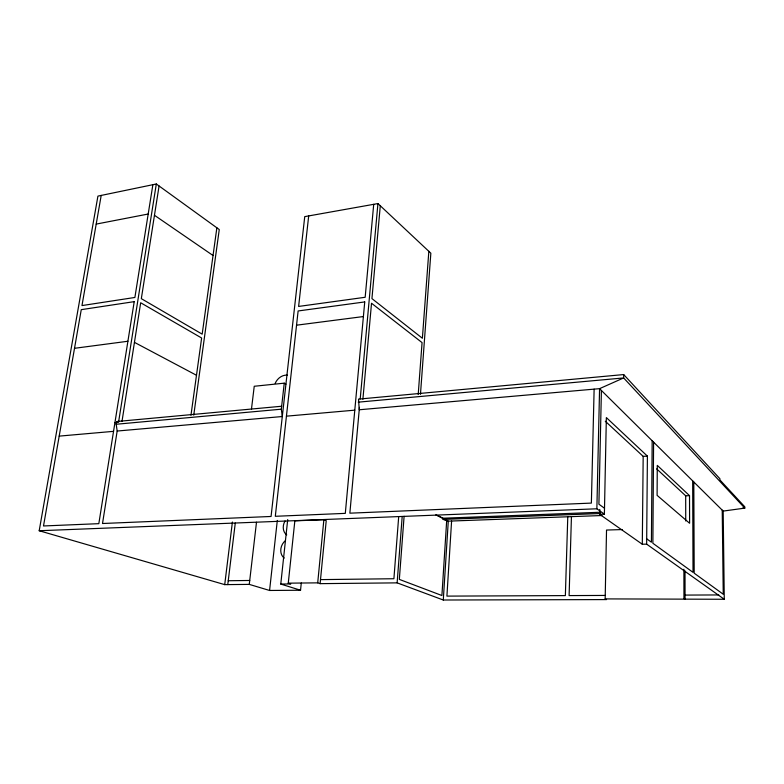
<?xml version="1.0" encoding="UTF-8"?>
<svg xmlns="http://www.w3.org/2000/svg" width="784" height="784" viewBox="0 0 784 784"><rect width="100%" height="100%" fill="white"/><g stroke="black" fill="none" stroke-linecap="round" stroke-linejoin="round"><path stroke-width="1.18" d="M652.17 440.755L651.416 542.214L646.682 538.794M653.591 442.156L652.876 543.273L693.027 572.349L692.674 480.866M723.181 511.09L744.8 508.12L744.771 506.778L719.947 479.984L719.937 478.779L623.692 374.566L358.533 399.125L359.239 409.767L599.574 388.658L723.181 511.09L724.269 599.27L646.643 544.135L647.408 456.121L606.355 417.578L604.386 514.128L599.662 514.304L599.77 509.424M646.643 544.135L642.302 544.243L643.174 456.366L605.277 421.204M623.692 374.566L623.643 377.937L744.8 508.12L742.35 508.218M320.117 583.649L326.222 520.703L323.87 519.714L294.843 520.85L288.267 583.169L317.706 582.855L320.117 583.649L397.135 582.865L443.283 600.015L606.512 599.584L605.17 598.898L606.532 530.043L622.231 529.563M604.386 514.128L596.869 508.787L599.574 388.658L623.643 377.937L358.259 402.163M601.406 390.481L598.907 504.2L604.503 508.248M594.125 389.138L591.371 503.093L349.86 513.177L359.454 407.357M571.438 516.646L569.106 595.585L605.385 595.428M567.773 516.774L565.362 595.605L446.909 596.114L451.594 521.027M446.704 520.341L441.911 595.517L399.33 579.396L404.103 516.284M443.283 600.015L448.281 521.144L435.835 514.804M437.472 515.46L442.882 518.224L442.803 519.42L600.524 513.52M418.205 394.548L422.066 342.608L371.528 303.251L362.894 399.272M428.838 251.321L422.38 338.267L371.939 298.606L380.289 205.771M420.459 394.372L430.847 253.203L377.937 203.566L304.741 216.629L271.068 516.47L102.518 523.506L117.169 431.033L116.199 424.252L116.64 421.527L281.642 406.249M397.135 582.865L402.192 516.48M398.684 516.764L393.901 578.729L320.509 579.621M360.219 398.889L377.937 203.566M373.713 204.31L365.168 297.273L298.626 306.436L308.69 215.923M317.706 582.855L323.87 519.714M193.756 415.148L219.265 229.545L156.31 183.985L97.922 196.108L39.2 530.739L224.724 584.629L249.273 584.384L269.578 590.47L300.546 590.244L301.281 583.012M300.546 590.244L280.77 584.06L287.708 519.586M269.578 590.47L277.311 520.439M117.169 431.033L282.289 416.529L281.319 409.189L284.249 383.17L254.241 386.267L251.478 409.042M249.273 584.384L256.495 522.222M227.772 584.599L235.278 523.055M224.724 584.629L232.407 522.026M190.963 415.246L201.635 338.012L140.679 302.761L122.01 421.302M216.864 227.811L202.174 334.151L141.326 298.655L159.074 185.984M156.31 183.985L118.541 422.36L116.64 421.527M152.87 184.701L134.887 297.459L81.977 305.574L101.205 195.422M275.155 383.484C277.066 378.652 281.995 374.732 287.336 375.124M96.197 224.097L148.196 214.022M74.519 348.302L127.91 341.256M296.548 325.193L363.394 316.55M114.925 422.694L117.335 422.468M116.199 424.252L281.319 409.189M59.192 436.12L113.543 431.347M286.434 416.167L354.789 410.159M643.174 456.366L647.408 456.121M656.659 468.871L685.686 495.811L689.518 495.645L689.606 523.271L657.1 495.351L657.276 465.382L689.518 495.645M39.2 530.739L596.869 508.787M442.882 518.224L600.554 512.246M601.936 515.529L448.281 521.144L443.901 519.763M228.242 580.738L249.724 580.474M280.77 584.06L290.746 583.953L288.267 583.169M685.059 595.085L718.781 594.938M605.17 598.898L724.269 599.27M134.446 342.363L196.49 375.262M284.249 383.17L285.925 384.15M154.458 215.277L213.042 255.506M599.662 514.304L642.302 544.243M722.231 510.149L723.25 594.233L694.193 573.192L693.801 481.993M685.686 495.811L685.735 520.997M685.02 570.909L685.069 599.378M683.893 569.282L683.942 598.662M286.728 534.884A10.564 8.516 -66.9 0 1 285.033 520.997M284.239 558.061A10.662 8.604 -68.4 0 1 285.474 540.588M364.736 301.928L345.303 513.363L275.311 516.293L298.126 310.964L364.736 301.928M134.221 301.644L98.823 523.663L43.512 525.966L81.262 309.66L134.221 301.644"/></g></svg>
